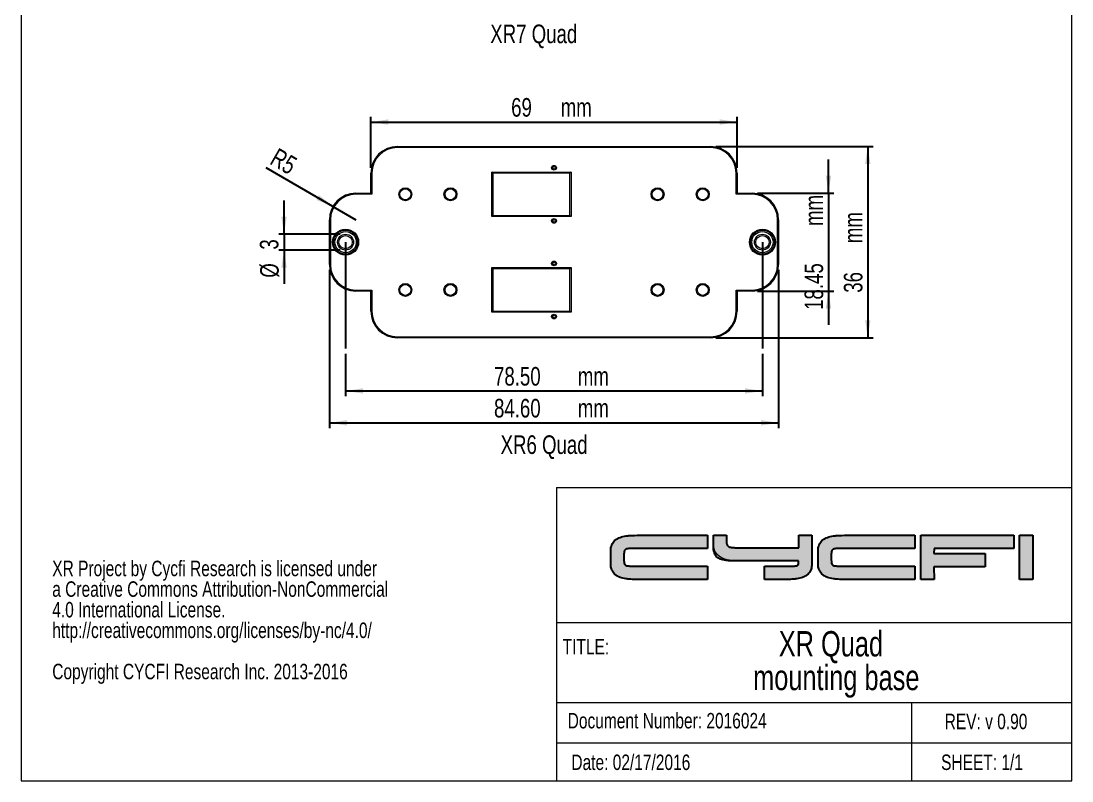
# Model space of a CAD drawing. Header units: millimetres. Extents: x 6 to 204, y 5 to 292.
# Drawn here: x 5.9 to 203.8, y 5.3 to 148.3 of the extents above; entities that cross this region are included whole.
import ezdxf

# ---------------------------------------------------------------- set-up
doc = ezdxf.new("R2010")
doc.units = ezdxf.units.MM
doc.layers.add('LAYER_1', color=179, linetype='Continuous')
doc.layers.add('SLD-0', color=179, linetype='Continuous')
doc.styles.add('SLDTEXTSTYLE0', font='TXT', dxfattribs={"width": 0.75})
doc.dimstyles.new('SLDDIMSTYLE0', dxfattribs={"dimtxt": 3.5, "dimasz": 3.302, "dimexe": 0, "dimexo": 0.0625, "dimgap": 0.875, "dimtad": 1, "dimrnd": 1e-09, "dimzin": 4, "dimdsep": 46, "dimtxsty": 'SLDTEXTSTYLE0', "dimsah": 1, "dimcen": 0.09, "dimadec": 0, "dimazin": 1, "dimtfac": 1, "dimtofl": 0, "dimtmove": 0, "dimatfit": 3, "dimfxl": 1, "dimfrac": 2, "dimtolj": 1, "dimtzin": 12, "dimarcsym": 0})
doc.dimstyles.new('SLDDIMSTYLE1', dxfattribs={"dimtxt": 3.5, "dimasz": 3.302, "dimexe": 0, "dimexo": 0.0625, "dimgap": 0.875, "dimtad": 1, "dimrnd": 1e-09, "dimzin": 12, "dimdsep": 46, "dimtxsty": 'SLDTEXTSTYLE0', "dimsah": 1, "dimcen": 0.09, "dimadec": 0, "dimazin": 3, "dimtfac": 1, "dimtmove": 0, "dimatfit": 0, "dimfxl": 1, "dimfrac": 2, "dimtolj": 1, "dimtzin": 12, "dimarcsym": 0})
doc.dimstyles.new('SLDDIMSTYLE2', dxfattribs={"dimtxt": 3.5, "dimasz": 3.302, "dimexe": 0, "dimexo": 0.0625, "dimgap": 0.875, "dimtad": 1, "dimrnd": 1e-09, "dimzin": 12, "dimdsep": 46, "dimtxsty": 'SLDTEXTSTYLE0', "dimsah": 1, "dimcen": 0, "dimadec": 0, "dimazin": 3, "dimtfac": 1, "dimtofl": 0, "dimtmove": 0, "dimatfit": 3, "dimfxl": 1, "dimfrac": 2, "dimtolj": 1, "dimtzin": 12, "dimarcsym": 0})
doc.dimstyles.new('SLDDIMSTYLE3', dxfattribs={"dimtxt": 3.5, "dimasz": 3.302, "dimexe": 0, "dimexo": 0.0625, "dimgap": 0.875, "dimtad": 1, "dimrnd": 1e-09, "dimzin": 12, "dimdsep": 46, "dimtxsty": 'SLDTEXTSTYLE0', "dimsah": 1, "dimcen": 0.09, "dimadec": 0, "dimazin": 3, "dimtfac": 1, "dimtofl": 0, "dimtmove": 0, "dimatfit": 3, "dimfxl": 1, "dimfrac": 2, "dimtolj": 1, "dimtzin": 12, "dimarcsym": 0})

# ---------------------------------------------------------------- blocks, each defined once
blk = doc.blocks.new('SW_NOTE_0')
at = {"color": 0, "linetype": 'Continuous', "lineweight": 0, "attachment_point": 2, "style": 'SLDTEXTSTYLE0'}
for s, insert, char_height in [('XR Quad', (13.69, 6.14), 4.763), ('mounting base', (14.7, -0.21), 4.7625)]:
    blk.add_mtext(s, dxfattribs=dict(at, insert=insert, char_height=char_height))
blk = doc.blocks.new('SW_NOTE_1')
at = {"color": 0, "linetype": 'Continuous', "lineweight": 0, "char_height": 2.9104, "attachment_point": 1, "style": 'SLDTEXTSTYLE0'}
for s, insert in [('XR Project by Cycfi Research is licensed under', (0, 3.75)), ('a Creative Commons Attribution-NonCommercial', (0, -0.13)), ('4.0 International License.', (0, -4.01)), ('http://creativecommons.org/licenses/by-nc/4.0/', (0, -7.89)), ('Copyright CYCFI Research Inc. 2013-2016', (0, -15.65))]:
    blk.add_mtext(s, dxfattribs=dict(at, insert=insert))
blk = doc.blocks.new('_D_2')
at = {"layer": 'SLD-0'}
for p, q in [((67.02, 85.66), (67.02, 77.65)), ((145.52, 85.66), (145.52, 77.65)), ((67.02, 78.65), (145.52, 78.65))]:
    blk.add_line(p, q, dxfattribs=at)
for points in [[(67.02, 78.65), (70.32, 78.15), (70.32, 79.16)], [(145.52, 78.65), (142.22, 79.16), (142.22, 78.15)]]:
    blk.add_solid(points, dxfattribs=at)
at = {"layer": 'SLD-0', "char_height": 3.5, "attachment_point": 1, "style": 'SLDTEXTSTYLE0'}
for s, insert in [('78.50', (94.97, 83.16, 0.1)), ('mm', (110.76, 83.16, 0.1))]:
    blk.add_mtext(s, dxfattribs=dict(at, insert=insert))
blk = doc.blocks.new('_D_5')
at = {"layer": 'SLD-0'}
for p, q in [((55.43, 108.15), (55.43, 114.5)), ((66.02, 108.15), (54.43, 108.15)), ((55.43, 108.15), (55.43, 105.15)), ((66.02, 105.15), (54.43, 105.15)), ((55.43, 105.15), (55.43, 98.8))]:
    blk.add_line(p, q, dxfattribs=at)
for points in [[(55.43, 108.15), (55.94, 111.46), (54.92, 111.46)], [(55.43, 105.15), (54.92, 101.85), (55.94, 101.85)]]:
    blk.add_solid(points, dxfattribs=at)
at = {"layer": 'SLD-0', "char_height": 3.5, "attachment_point": 1, "rotation": 90, "style": 'SLDTEXTSTYLE0'}
for s, insert in [('3', (50.86, 105.24, -47.85)), ('%%c', (50.92, 99.96, -47.85))]:
    blk.add_mtext(s, dxfattribs=dict(at, insert=insert))
blk = doc.blocks.new('_D_6')
at = {"layer": 'SLD-0'}
for q in [(52.06, 120.64), (68.97, 110.88)]:
    blk.add_line((64.64, 113.38), q, dxfattribs=at)
blk.add_solid([(64.64, 113.38), (62.03, 115.47), (61.53, 114.59)], dxfattribs=at)
at = {"layer": 'SLD-0', "insert": (54.29, 124.51, -47.85), "char_height": 3.5, "attachment_point": 1, "rotation": 330, "style": 'SLDTEXTSTYLE0'}
blk.add_mtext('R5', dxfattribs=at)
blk = doc.blocks.new('_D_12')
at = {"layer": 'SLD-0'}
for p, q in [((157.96, 115.88), (157.96, 122.23)), ((144.57, 115.88), (158.96, 115.88)), ((157.96, 115.88), (157.96, 97.43)), ((144.57, 97.43), (158.96, 97.43)), ((157.96, 97.43), (157.96, 91.08))]:
    blk.add_line(p, q, dxfattribs=at)
for points in [[(157.96, 115.88), (158.47, 119.18), (157.45, 119.18)], [(157.96, 97.43), (157.45, 94.13), (158.47, 94.13)]]:
    blk.add_solid(points, dxfattribs=at)
at = {"layer": 'SLD-0', "char_height": 3.5, "attachment_point": 1, "rotation": 90, "style": 'SLDTEXTSTYLE0'}
for s, insert in [('mm', (153.45, 109.69, -47.85)), ('18.45', (153.45, 93.9, -47.85))]:
    blk.add_mtext(s, dxfattribs=dict(at, insert=insert))
blk = doc.blocks.new('_D_13')
at = {"layer": 'SLD-0'}
for p, q in [((136.77, 124.65), (166.36, 124.65)), ((165.36, 124.65), (165.36, 88.65)), ((136.77, 88.65), (166.36, 88.65))]:
    blk.add_line(p, q, dxfattribs=at)
for points in [[(165.36, 124.65), (164.85, 121.35), (165.87, 121.35)], [(165.36, 88.65), (165.87, 91.96), (164.85, 91.96)]]:
    blk.add_solid(points, dxfattribs=at)
at = {"layer": 'SLD-0', "char_height": 3.5, "attachment_point": 1, "rotation": 90, "style": 'SLDTEXTSTYLE0'}
for s, insert in [('mm', (160.85, 106.46, -47.85)), ('36', (160.85, 97.13, -47.85))]:
    blk.add_mtext(s, dxfattribs=dict(at, insert=insert))
blk = doc.blocks.new('_D_14')
at = {"layer": 'SLD-0'}
for p, q in [((71.77, 120.65), (71.77, 130.25)), ((71.77, 129.25), (140.77, 129.25)), ((140.77, 120.65), (140.77, 130.25))]:
    blk.add_line(p, q, dxfattribs=at)
for points in [[(71.77, 129.25), (75.07, 128.75), (75.07, 129.76)], [(140.77, 129.25), (137.47, 129.76), (137.47, 128.75)]]:
    blk.add_solid(points, dxfattribs=at)
at = {"layer": 'SLD-0', "char_height": 3.5, "attachment_point": 1, "style": 'SLDTEXTSTYLE0'}
for s, insert in [('69', (98.2, 133.77, -47.85)), ('mm', (107.53, 133.77, -47.85))]:
    blk.add_mtext(s, dxfattribs=dict(at, insert=insert))
blk = doc.blocks.new('_D_15')
at = {"layer": 'SLD-0'}
for p, q in [((63.97, 101.43), (63.97, 71.65)), ((148.57, 101.43), (148.57, 71.65)), ((63.97, 72.65), (148.57, 72.65))]:
    blk.add_line(p, q, dxfattribs=at)
for points in [[(63.97, 72.65), (67.27, 72.15), (67.27, 73.16)], [(148.57, 72.65), (145.27, 73.16), (145.27, 72.15)]]:
    blk.add_solid(points, dxfattribs=at)
at = {"layer": 'SLD-0', "char_height": 3.5, "attachment_point": 1, "style": 'SLDTEXTSTYLE0'}
for s, insert in [('84.60', (94.97, 77.16, -47.85)), ('mm', (110.76, 77.16, -47.85))]:
    blk.add_mtext(s, dxfattribs=dict(at, insert=insert))
blk = doc.blocks.new('BLOCK 2')
at = {"layer": 'LAYER_1', "lineweight": 0}
for p, q in [((12.25, -6.33), (25.47, -6.33)), ((25.47, -6.33), (25.47, -8.81)), ((26.62, -6.33), (29.1, -6.33)), ((29.1, -6.33), (29.1, -7.85)), ((42.69, -8.67), (42.69, -6.33)), ((42.69, -6.33), (45.17, -6.33)), ((45.17, -6.33), (45.17, -11.29)), ((51.3, -6.33), (64.52, -6.33)), ((64.52, -6.33), (64.52, -8.81)), ((65.68, -6.33), (83.16, -6.33)), ((65.68, -14.64), (65.68, -6.33)), ((83.16, -6.33), (83.16, -8.81)), ((84.26, -14.64), (84.26, -6.33)), ((84.26, -6.33), (86.74, -6.33)), ((86.74, -6.33), (86.74, -14.64)), ((7.27, -11.64), (7.27, -9.33)), ((25.47, -8.81), (12.25, -8.81)), ((31.24, -8.67), (42.69, -8.67)), ((46.32, -11.64), (46.32, -9.33)), ((64.52, -8.81), (51.3, -8.81)), ((68.16, -8.81), (68.14, -9.77)), ((68.14, -9.77), (77.79, -9.78)), ((83.16, -8.81), (68.16, -8.81)), ((77.79, -9.78), (77.79, -12.25)), ((9.75, -9.97), (9.75, -11)), ((48.8, -9.97), (48.8, -10.65)), ((12.25, -12.16), (25.47, -12.16)), ((25.47, -12.16), (25.47, -14.64)), ((36.26, -14.64), (36.26, -12.16)), ((36.26, -12.16), (40.19, -12.16)), ((51.3, -12.16), (64.52, -12.16)), ((64.52, -12.16), (64.52, -14.64)), ((77.79, -12.25), (68.14, -12.25)), ((68.14, -12.25), (68.16, -14.64)), ((25.47, -14.64), (12.25, -14.64)), ((40.19, -14.64), (36.26, -14.64)), ((64.52, -14.64), (51.3, -14.64)), ((68.16, -14.64), (65.68, -14.64)), ((86.74, -14.64), (84.26, -14.64))]:
    blk.add_line(p, q, dxfattribs=at)
for points, degree in [([(7.27, -9.33), (7.27, -8.77), (7.38, -8.29), (7.6, -7.9)], 3), ([(7.6, -7.9), (7.82, -7.49), (8.16, -7.16), (8.61, -6.92)], 3), ([(8.61, -6.92), (9.02, -6.7), (9.54, -6.55), (10.16, -6.46)], 3), ([(10.16, -6.46), (10.74, -6.37), (11.45, -6.33), (12.25, -6.33)], 3), ([(26.62, -7.82), (26.62, -7.56), (26.62, -6.33)], 2), ([(31.25, -11.15), (28.11, -11.14), (26.62, -10.13), (26.62, -7.82)], 3), ([(29.1, -7.85), (29.1, -8.01), (29.12, -7.86), (29.16, -8.03)], 3), ([(46.32, -9.33), (46.32, -8.77), (46.43, -8.29), (46.64, -7.9)], 3), ([(46.64, -7.9), (46.86, -7.49), (47.2, -7.16), (47.65, -6.92)], 3), ([(47.65, -6.92), (48.07, -6.7), (48.59, -6.55), (49.21, -6.46)], 3), ([(49.21, -6.46), (49.79, -6.37), (50.49, -6.33), (51.3, -6.33)], 3), ([(9.8, -9.47), (9.76, -9.77), (9.75, -9.83), (9.75, -9.97)], 3), ([(10.04, -8.99), (9.89, -9.09), (9.85, -9.23), (9.8, -9.47)], 3), ([(10.67, -8.83), (10.24, -8.88), (10.15, -8.94), (10.04, -8.99)], 3), ([(12.25, -8.81), (11.59, -8.81), (11.05, -8.79), (10.67, -8.83)], 3), ([(29.16, -8.03), (29.2, -8.18), (29.33, -8.32), (29.45, -8.41)], 3), ([(29.45, -8.41), (29.61, -8.53), (29.73, -8.55), (30.02, -8.6)], 3), ([(30.02, -8.6), (30.33, -8.65), (30.74, -8.67), (31.24, -8.67)], 3), ([(48.85, -9.47), (48.81, -9.77), (48.8, -9.83), (48.8, -9.97)], 3), ([(49.09, -8.99), (48.93, -9.09), (48.9, -9.23), (48.85, -9.47)], 3), ([(49.71, -8.83), (49.29, -8.88), (49.19, -8.94), (49.09, -8.99)], 3), ([(51.3, -8.81), (50.64, -8.81), (50.09, -8.79), (49.71, -8.83)], 3), ([(7.6, -13.07), (7.38, -12.68), (7.27, -12.2), (7.27, -11.64)], 3), ([(9.75, -11), (9.75, -11.14), (9.78, -11.3), (9.8, -11.51)], 3), ([(9.8, -11.51), (9.81, -11.51), (9.81, -11.76), (10.03, -11.92)], 3), ([(42.62, -11.15), (34.39, -11.15), (31.25, -11.15)], 2), ([(42.49, -11.93), (42.63, -11.81), (42.6, -11.16), (42.62, -11.15)], 3), ([(45.17, -11.29), (45.17, -11.84), (45.06, -12.68), (44.85, -13.07)], 3), ([(46.64, -13.07), (46.43, -12.68), (46.32, -12.2), (46.32, -11.64)], 3), ([(48.8, -10.65), (48.8, -10.78), (48.82, -11.3), (48.85, -11.51)], 3), ([(48.85, -11.51), (48.85, -11.51), (48.86, -11.76), (49.07, -11.92)], 3), ([(8.61, -14.05), (8.16, -13.81), (7.82, -13.48), (7.6, -13.07)], 3), ([(10.03, -11.92), (10.28, -12.11), (10.4, -12.07), (10.69, -12.1)], 3), ([(10.69, -12.1), (11.07, -12.14), (11.59, -12.16), (12.25, -12.16)], 3), ([(40.19, -12.16), (40.85, -12.16), (41.4, -12.16), (41.78, -12.12)], 3), ([(41.78, -12.12), (42.2, -12.08), (42.36, -12.05), (42.49, -11.93)], 3), ([(44.85, -13.07), (44.63, -13.48), (44.29, -13.81), (43.84, -14.05)], 3), ([(47.65, -14.05), (47.2, -13.81), (46.86, -13.48), (46.64, -13.07)], 3), ([(49.07, -11.92), (49.32, -12.11), (49.45, -12.07), (49.74, -12.1)], 3), ([(49.74, -12.1), (50.12, -12.14), (50.64, -12.16), (51.3, -12.16)], 3), ([(10.16, -14.51), (9.54, -14.43), (9.02, -14.27), (8.61, -14.05)], 3), ([(12.25, -14.64), (11.45, -14.64), (10.74, -14.6), (10.16, -14.51)], 3), ([(42.28, -14.51), (41.7, -14.6), (41, -14.64), (40.19, -14.64)], 3), ([(43.84, -14.05), (43.42, -14.27), (42.9, -14.43), (42.28, -14.51)], 3), ([(49.21, -14.51), (48.59, -14.43), (48.07, -14.27), (47.65, -14.05)], 3), ([(51.3, -14.64), (50.49, -14.64), (49.79, -14.6), (49.21, -14.51)], 3)]:
    blk.add_open_spline(points, degree=degree, dxfattribs=at)

msp = doc.modelspace()

# ---------------------------------------------------------------- hatches: boundary and pattern name
at = {"layer": 'LAYER_1'}
h = msp.add_hatch(color=250, dxfattribs=at)
edge = h.paths.add_edge_path(flags=0)
edge.add_line((135.155, 45.651), (135.155, 43.174))
edge.add_line((135.155, 43.174), (121.937, 43.174))
edge.add_spline(control_points=[(121.937, 43.174), (121.131, 43.174), (120.428, 43.217), (119.846, 43.3), (119.23, 43.389), (118.707, 43.546), (118.293, 43.767), (117.842, 44.007), (117.501, 44.335), (117.28, 44.741), (117.067, 45.133), (116.958, 45.616), (116.958, 46.176)], knot_values=[0, 0, 0, 0, 1, 2, 3, 4, 5, 6, 7, 8, 9, 10, 10, 10, 10], weights=[1, 1, 1, 1, 1, 1, 1, 1, 1, 1, 1, 1, 1], degree=3, periodic=0)
edge.add_line((116.958, 46.176), (116.958, 48.481))
edge.add_spline(control_points=[(116.958, 48.481), (116.958, 49.041), (117.067, 49.524), (117.281, 49.917), (117.501, 50.322), (117.842, 50.65), (118.293, 50.89), (118.707, 51.111), (119.23, 51.268), (119.847, 51.357), (120.43, 51.441), (121.133, 51.483), (121.937, 51.483)], knot_values=[0, 0, 0, 0, 1, 2, 3, 4, 5, 6, 7, 8, 9, 10, 10, 10, 10], weights=[1, 1, 1, 1, 1, 1, 1, 1, 1, 1, 1, 1, 1], degree=3, periodic=0)
edge.add_line((121.937, 51.483), (135.155, 51.483))
edge.add_line((135.155, 51.483), (135.155, 49.006))
edge.add_line((135.155, 49.006), (121.937, 49.006))
edge.add_spline(control_points=[(121.937, 49.006), (121.279, 49.006), (120.732, 49.022), (120.353, 48.979), (119.927, 48.932), (119.831, 48.879), (119.73, 48.82), (119.57, 48.727), (119.536, 48.588), (119.484, 48.345), (119.448, 48.049), (119.436, 47.98), (119.436, 47.842)], knot_values=[0, 0, 0, 0, 1, 2, 3, 4, 5, 6, 7, 8, 9, 10, 10, 10, 10], weights=[1, 1, 1, 1, 1, 1, 1, 1, 1, 1, 1, 1, 1], degree=3, periodic=0)
edge.add_line((119.436, 47.842), (119.436, 46.815))
edge.add_spline(control_points=[(119.436, 46.815), (119.436, 46.677), (119.461, 46.519), (119.486, 46.308), (119.491, 46.301), (119.498, 46.055), (119.711, 45.892), (119.96, 45.701), (120.088, 45.746), (120.374, 45.715), (120.754, 45.674), (121.28, 45.651), (121.937, 45.651)], knot_values=[0, 0, 0, 0, 1, 2, 3, 4, 5, 6, 7, 8, 9, 10, 10, 10, 10], weights=[1, 1, 1, 1, 1, 1, 1, 1, 1, 1, 1, 1, 1], degree=3, periodic=0)
edge.add_line((121.937, 45.651), (135.155, 45.651))
h = msp.add_hatch(color=250, dxfattribs=at)
edge = h.paths.add_edge_path(flags=0)
edge.add_spline(control_points=[(154.855, 46.529), (154.855, 45.97), (154.747, 45.133), (154.533, 44.741), (154.312, 44.334), (153.971, 44.007), (153.521, 43.767), (153.107, 43.546), (152.584, 43.389), (151.967, 43.3), (151.384, 43.216), (150.681, 43.174), (149.877, 43.174)], knot_values=[0, 0, 0, 0, 1, 2, 3, 4, 5, 6, 7, 8, 9, 10, 10, 10, 10], weights=[1, 1, 1, 1, 1, 1, 1, 1, 1, 1, 1, 1, 1], degree=3, periodic=0)
edge.add_line((149.877, 43.174), (145.941, 43.174))
edge.add_line((145.941, 43.174), (145.941, 45.651))
edge.add_line((145.941, 45.651), (149.877, 45.651))
edge.add_spline(control_points=[(149.877, 45.651), (150.534, 45.651), (151.087, 45.649), (151.462, 45.692), (151.883, 45.739), (152.041, 45.763), (152.177, 45.882), (152.315, 46.002), (152.287, 46.65), (152.307, 46.668)], knot_values=[0, 0, 0, 0, 1, 2, 3, 4, 5, 6, 7, 7, 7, 7], weights=[1, 1, 1, 1, 1, 1, 1, 1, 1, 1], degree=3, periodic=0)
edge.add_spline(control_points=[(152.307, 46.668), (144.071, 46.663), (140.933, 46.668), (137.794, 46.672), (136.306, 47.681), (136.306, 49.998), (136.306, 50.259), (136.306, 51.483)], knot_values=[0, 0, 0, 0, 1, 2, 3, 4, 5, 5, 5, 5], weights=[1, 1, 1, 1, 1, 1, 1, 1], degree=3, periodic=0)
edge.add_line((136.306, 51.483), (138.783, 51.483))
edge.add_line((138.783, 51.483), (138.783, 49.968))
edge.add_spline(control_points=[(138.783, 49.968), (138.783, 49.806), (138.805, 49.958), (138.85, 49.787), (138.889, 49.638), (139.011, 49.499), (139.13, 49.408), (139.295, 49.284), (139.42, 49.261), (139.701, 49.218), (140.013, 49.169), (140.423, 49.144), (140.921, 49.144)], knot_values=[0, 0, 0, 0, 1, 2, 3, 4, 5, 6, 7, 8, 9, 10, 10, 10, 10], weights=[1, 1, 1, 1, 1, 1, 1, 1, 1, 1, 1, 1, 1], degree=3, periodic=0)
edge.add_line((140.921, 49.144), (152.378, 49.144))
edge.add_line((152.378, 49.144), (152.378, 51.483))
edge.add_line((152.378, 51.483), (154.855, 51.483))
edge.add_line((154.855, 51.483), (154.855, 46.529))
h = msp.add_hatch(color=250, dxfattribs=at)
edge = h.paths.add_edge_path(flags=0)
edge.add_line((174.202, 45.651), (174.202, 43.174))
edge.add_line((174.202, 43.174), (160.983, 43.174))
edge.add_spline(control_points=[(160.983, 43.174), (160.177, 43.174), (159.474, 43.217), (158.893, 43.3), (158.276, 43.389), (157.753, 43.546), (157.339, 43.767), (156.889, 44.007), (156.548, 44.335), (156.327, 44.741), (156.114, 45.133), (156.005, 45.616), (156.005, 46.176)], knot_values=[0, 0, 0, 0, 1, 2, 3, 4, 5, 6, 7, 8, 9, 10, 10, 10, 10], weights=[1, 1, 1, 1, 1, 1, 1, 1, 1, 1, 1, 1, 1], degree=3, periodic=0)
edge.add_line((156.005, 46.176), (156.005, 48.481))
edge.add_spline(control_points=[(156.005, 48.481), (156.005, 49.041), (156.114, 49.524), (156.327, 49.917), (156.548, 50.322), (156.889, 50.65), (157.339, 50.89), (157.753, 51.111), (158.276, 51.268), (158.894, 51.357), (159.476, 51.441), (160.18, 51.483), (160.983, 51.483)], knot_values=[0, 0, 0, 0, 1, 2, 3, 4, 5, 6, 7, 8, 9, 10, 10, 10, 10], weights=[1, 1, 1, 1, 1, 1, 1, 1, 1, 1, 1, 1, 1], degree=3, periodic=0)
edge.add_line((160.983, 51.483), (174.202, 51.483))
edge.add_line((174.202, 51.483), (174.202, 49.006))
edge.add_line((174.202, 49.006), (160.983, 49.006))
edge.add_spline(control_points=[(160.983, 49.006), (160.325, 49.006), (159.779, 49.022), (159.4, 48.979), (158.973, 48.932), (158.878, 48.879), (158.776, 48.82), (158.617, 48.727), (158.583, 48.588), (158.531, 48.345), (158.495, 48.049), (158.482, 47.98), (158.482, 47.842)], knot_values=[0, 0, 0, 0, 1, 2, 3, 4, 5, 6, 7, 8, 9, 10, 10, 10, 10], weights=[1, 1, 1, 1, 1, 1, 1, 1, 1, 1, 1, 1, 1], degree=3, periodic=0)
edge.add_line((158.482, 47.842), (158.482, 47.167))
edge.add_spline(control_points=[(158.482, 47.167), (158.482, 47.03), (158.507, 46.519), (158.533, 46.308), (158.538, 46.301), (158.545, 46.055), (158.758, 45.892), (159.007, 45.701), (159.135, 45.746), (159.421, 45.715), (159.8, 45.674), (160.326, 45.651), (160.983, 45.651)], knot_values=[0, 0, 0, 0, 1, 2, 3, 4, 5, 6, 7, 8, 9, 10, 10, 10, 10], weights=[1, 1, 1, 1, 1, 1, 1, 1, 1, 1, 1, 1, 1], degree=3, periodic=0)
edge.add_line((160.983, 45.651), (174.202, 45.651))
for points in [[(175.365, 43.174), (175.365, 51.483), (192.843, 51.483), (192.843, 49.006), (177.842, 49.006), (177.821, 48.04), (187.478, 48.033), (187.478, 45.563), (177.821, 45.563), (177.842, 43.174)], [(196.425, 51.483), (196.425, 43.174), (193.948, 43.174), (193.948, 51.483)]]:
    msp.add_hatch(color=250, dxfattribs=at).paths.add_polyline_path(points, flags=0)

# ---------------------------------------------------------------- linework, layer by layer
at = {"color": 7, "linetype": 'Continuous', "lineweight": 0}
for p, q in [((5.891, 292.257), (5.891, 5.257)), ((203.82, 5.257), (203.82, 292.257)), ((106.742, 60.507), (203.82, 60.507)), ((106.742, 60.507), (106.742, 5.257)), ((203.82, 35.033), (106.742, 35.033)), ((106.742, 20.016), (203.82, 20.016)), ((173.663, 12.406), (173.663, 20.016)), ((106.742, 12.406), (203.82, 12.406)), ((173.663, 5.257), (173.663, 12.406)), ((5.891, 5.257), (16.62, 5.257)), ((16.62, 5.257), (203.82, 5.257))]:
    msp.add_line(p, q, dxfattribs=at)
at = {"color": 7, "linetype": 'Continuous', "lineweight": 15}
for p, q in [((76.77, 124.653), (76.77, 124.453)), ((76.77, 124.653), (135.77, 124.653)), ((135.77, 124.453), (76.77, 124.453)), ((135.77, 124.453), (135.77, 124.653)), ((71.77, 115.877), (71.77, 119.653)), ((71.77, 119.653), (71.97, 119.653)), ((71.97, 119.653), (71.97, 115.677)), ((94.57, 119.853), (109.47, 119.853)), ((94.57, 111.453), (94.57, 119.853)), ((109.27, 119.653), (94.77, 119.653)), ((94.77, 119.653), (94.77, 111.653)), ((109.27, 111.653), (109.27, 119.653)), ((109.47, 119.853), (109.47, 111.453)), ((140.57, 115.677), (140.57, 119.653)), ((140.57, 119.653), (140.77, 119.653)), ((140.77, 119.653), (140.77, 115.877)), ((68.97, 115.877), (68.97, 115.677)), ((68.97, 115.877), (71.77, 115.877)), ((71.97, 115.677), (68.97, 115.677)), ((143.57, 115.677), (140.57, 115.677)), ((140.77, 115.877), (143.57, 115.877)), ((143.57, 115.677), (143.57, 115.877)), ((63.97, 102.429), (63.97, 110.877)), ((63.97, 110.877), (64.17, 110.877)), ((64.17, 110.877), (64.17, 102.429)), ((109.47, 111.453), (94.57, 111.453)), ((94.77, 111.653), (109.27, 111.653)), ((148.37, 102.429), (148.37, 110.877)), ((148.37, 110.877), (148.57, 110.877)), ((148.57, 110.877), (148.57, 102.429)), ((63.97, 102.429), (64.17, 102.429)), ((94.57, 101.853), (109.47, 101.853)), ((94.57, 93.453), (94.57, 101.853)), ((109.27, 101.653), (94.77, 101.653)), ((94.77, 101.653), (94.77, 93.653)), ((109.27, 93.653), (109.27, 101.653)), ((109.47, 101.853), (109.47, 93.453)), ((148.37, 102.429), (148.57, 102.429)), ((68.97, 97.629), (71.97, 97.629)), ((68.97, 97.429), (68.97, 97.629)), ((71.77, 97.429), (68.97, 97.429)), ((71.77, 93.653), (71.77, 97.429)), ((71.97, 97.629), (71.97, 93.653)), ((140.57, 97.629), (143.57, 97.629)), ((140.57, 93.653), (140.57, 97.629)), ((140.77, 97.429), (140.77, 93.653)), ((143.57, 97.429), (140.77, 97.429)), ((143.57, 97.629), (143.57, 97.429)), ((71.77, 93.653), (71.97, 93.653)), ((109.47, 93.453), (94.57, 93.453)), ((94.77, 93.653), (109.27, 93.653)), ((140.57, 93.653), (140.77, 93.653)), ((76.77, 88.853), (135.77, 88.853)), ((76.77, 88.653), (76.77, 88.853)), ((135.77, 88.653), (76.77, 88.653)), ((135.77, 88.853), (135.77, 88.653))]:
    msp.add_line(p, q, dxfattribs=at)
at = {"color": 7, "linetype": 'Continuous', "lineweight": 15, "flags": 128}
for points in [[(94.77, 119.653), (94.767, 119.656), (94.758, 119.665), (94.744, 119.68), (94.724, 119.7), (94.699, 119.725), (94.67, 119.753), (94.639, 119.785), (94.605, 119.818), (94.57, 119.853)], [(109.47, 119.853), (109.431, 119.814), (109.394, 119.777), (109.359, 119.742), (109.329, 119.712), (109.304, 119.687), (109.286, 119.668), (109.274, 119.657), (109.27, 119.653)], [(71.77, 115.877), (71.773, 115.874), (71.783, 115.865), (71.797, 115.85), (71.817, 115.83), (71.842, 115.805), (71.87, 115.777), (71.902, 115.745), (71.936, 115.712), (71.97, 115.677)], [(140.57, 115.677), (140.609, 115.716), (140.647, 115.753), (140.682, 115.788), (140.712, 115.818), (140.737, 115.843), (140.755, 115.862), (140.767, 115.873), (140.77, 115.877)], [(94.77, 111.653), (94.767, 111.649), (94.755, 111.638), (94.737, 111.619), (94.712, 111.594), (94.682, 111.564), (94.647, 111.53), (94.609, 111.492), (94.57, 111.453)], [(109.47, 111.453), (109.431, 111.492), (109.394, 111.53), (109.359, 111.564), (109.329, 111.594), (109.304, 111.619), (109.286, 111.638), (109.274, 111.649), (109.27, 111.653)], [(94.77, 101.653), (94.767, 101.656), (94.758, 101.665), (94.744, 101.68), (94.724, 101.7), (94.699, 101.725), (94.67, 101.753), (94.639, 101.785), (94.605, 101.818), (94.57, 101.853)], [(109.47, 101.853), (109.431, 101.814), (109.394, 101.777), (109.359, 101.742), (109.329, 101.712), (109.304, 101.687), (109.286, 101.668), (109.274, 101.657), (109.27, 101.653)], [(71.77, 97.429), (71.774, 97.433), (71.786, 97.445), (71.804, 97.463), (71.829, 97.488), (71.859, 97.518), (71.894, 97.553), (71.931, 97.59), (71.97, 97.629)], [(140.57, 97.629), (140.609, 97.59), (140.647, 97.553), (140.682, 97.518), (140.712, 97.488), (140.737, 97.463), (140.755, 97.445), (140.767, 97.433), (140.77, 97.429)], [(94.77, 93.653), (94.767, 93.649), (94.755, 93.638), (94.737, 93.619), (94.712, 93.594), (94.682, 93.564), (94.647, 93.53), (94.609, 93.492), (94.57, 93.453)], [(109.47, 93.453), (109.431, 93.492), (109.394, 93.53), (109.359, 93.564), (109.329, 93.594), (109.304, 93.619), (109.286, 93.638), (109.274, 93.649), (109.27, 93.653)]]:
    msp.add_lwpolyline(points, dxfattribs=at)
at = {"color": 7, "linetype": 'Continuous', "lineweight": 15}
for centre, radius in [((106.27, 120.653), 0.45), ((106.27, 120.653), 0.25), ((78.27, 115.653), 1.225), ((86.77, 115.653), 1.225), ((125.77, 115.653), 1.225), ((134.27, 115.653), 1.225), ((78.27, 115.653), 1.025), ((86.77, 115.653), 1.025), ((125.77, 115.653), 1.025), ((134.27, 115.653), 1.025), ((106.27, 110.653), 0.45), ((106.27, 110.653), 0.25), ((67.02, 106.653), 2.45), ((67.02, 106.653), 2.25), ((145.52, 106.653), 2.45), ((145.52, 106.653), 2.25), ((67.02, 106.653), 2), ((67.02, 106.653), 1.5), ((67.02, 106.653), 1.25), ((145.52, 106.653), 2), ((145.52, 106.653), 1.5), ((145.52, 106.653), 1.25), ((106.27, 102.653), 0.45), ((106.27, 102.653), 0.25), ((78.27, 97.653), 1.225), ((78.27, 97.653), 1.025), ((86.77, 97.653), 1.225), ((86.77, 97.653), 1.025), ((125.77, 97.653), 1.225), ((125.77, 97.653), 1.025), ((134.27, 97.653), 1.225), ((134.27, 97.653), 1.025), ((106.27, 92.653), 0.45), ((106.27, 92.653), 0.25)]:
    msp.add_circle(centre, radius, dxfattribs=at)
for centre, radius, start, end in [((76.77, 119.653), 5, 90, 180), ((76.77, 119.653), 4.8, 90, 180), ((135.77, 119.653), 5, 0, 90), ((135.77, 119.653), 4.8, 0, 90), ((68.97, 110.877), 5, 90, 180), ((68.97, 110.877), 4.8, 90, 180), ((143.57, 110.877), 5, 0, 90), ((143.57, 110.877), 4.8, 0, 90), ((68.97, 102.429), 5, 180, 270), ((68.97, 102.429), 4.8, 180, 270), ((143.57, 102.429), 4.8, 270, 0), ((143.57, 102.429), 5, 270, 0), ((76.77, 93.653), 5, 180, 270), ((76.77, 93.653), 4.8, 180, 270), ((135.77, 93.653), 4.8, 270, 0), ((135.77, 93.653), 5, 270, 0)]:
    msp.add_arc(centre, radius, start, end, dxfattribs=at)
at = {"layer": 'LAYER_1'}
for p, q in [((121.937, 51.483), (135.155, 51.483)), ((135.155, 51.483), (135.155, 49.006)), ((136.306, 51.483), (138.783, 51.483)), ((138.783, 51.483), (138.783, 49.968)), ((152.378, 49.144), (152.378, 51.483)), ((152.378, 51.483), (154.855, 51.483)), ((154.855, 51.483), (154.855, 46.529)), ((160.983, 51.483), (174.202, 51.483)), ((174.202, 51.483), (174.202, 49.006)), ((175.365, 51.483), (192.843, 51.483)), ((175.365, 43.174), (175.365, 51.483)), ((192.843, 51.483), (192.843, 49.006)), ((193.948, 43.174), (193.948, 51.483)), ((193.948, 51.483), (196.425, 51.483)), ((196.425, 51.483), (196.425, 43.174)), ((116.958, 46.176), (116.958, 48.481)), ((119.436, 47.842), (119.436, 46.815)), ((135.155, 49.006), (121.937, 49.006)), ((140.921, 49.144), (152.378, 49.144)), ((156.005, 46.176), (156.005, 48.481)), ((158.482, 47.842), (158.482, 47.167)), ((174.202, 49.006), (160.983, 49.006)), ((177.842, 49.006), (177.821, 48.04)), ((177.821, 48.04), (187.478, 48.033)), ((192.843, 49.006), (177.842, 49.006)), ((187.478, 48.033), (187.478, 45.563)), ((121.937, 45.651), (135.155, 45.651)), ((135.155, 45.651), (135.155, 43.174)), ((145.941, 43.174), (145.941, 45.651)), ((145.941, 45.651), (149.877, 45.651)), ((160.983, 45.651), (174.202, 45.651)), ((174.202, 45.651), (174.202, 43.174)), ((187.478, 45.563), (177.821, 45.563)), ((177.821, 45.563), (177.842, 43.174)), ((135.155, 43.174), (121.937, 43.174)), ((149.877, 43.174), (145.941, 43.174)), ((174.202, 43.174), (160.983, 43.174)), ((177.842, 43.174), (175.365, 43.174)), ((196.425, 43.174), (193.948, 43.174))]:
    msp.add_line(p, q, dxfattribs=at)
for points in [[(116.958, 48.481), (116.958, 49.041), (117.067, 49.524), (117.281, 49.917), (117.501, 50.322), (117.842, 50.65), (118.293, 50.89), (118.707, 51.111), (119.23, 51.268), (119.847, 51.357), (120.43, 51.441), (121.133, 51.483), (121.937, 51.483)], [(152.307, 46.668), (144.071, 46.663), (140.933, 46.668), (137.794, 46.672), (136.306, 47.681), (136.306, 49.998), (136.306, 50.259), (136.306, 51.483)], [(156.005, 48.481), (156.005, 49.041), (156.114, 49.524), (156.327, 49.917), (156.548, 50.322), (156.889, 50.65), (157.339, 50.89), (157.753, 51.111), (158.276, 51.268), (158.894, 51.357), (159.476, 51.441), (160.18, 51.483), (160.983, 51.483)], [(138.783, 49.968), (138.783, 49.806), (138.805, 49.958), (138.85, 49.787), (138.889, 49.638), (139.011, 49.499), (139.13, 49.408), (139.295, 49.284), (139.42, 49.261), (139.701, 49.218), (140.013, 49.169), (140.423, 49.144), (140.921, 49.144)], [(121.937, 49.006), (121.279, 49.006), (120.732, 49.022), (120.353, 48.979), (119.927, 48.932), (119.831, 48.879), (119.73, 48.82), (119.57, 48.727), (119.536, 48.588), (119.484, 48.345), (119.448, 48.049), (119.436, 47.98), (119.436, 47.842)], [(160.983, 49.006), (160.325, 49.006), (159.779, 49.022), (159.4, 48.979), (158.973, 48.932), (158.878, 48.879), (158.776, 48.82), (158.617, 48.727), (158.583, 48.588), (158.531, 48.345), (158.495, 48.049), (158.482, 47.98), (158.482, 47.842)], [(121.937, 43.174), (121.131, 43.174), (120.428, 43.217), (119.846, 43.3), (119.23, 43.389), (118.707, 43.546), (118.293, 43.767), (117.842, 44.007), (117.501, 44.335), (117.28, 44.741), (117.067, 45.133), (116.958, 45.616), (116.958, 46.176)], [(119.436, 46.815), (119.436, 46.677), (119.461, 46.519), (119.486, 46.308), (119.491, 46.301), (119.498, 46.055), (119.711, 45.892), (119.96, 45.701), (120.088, 45.746), (120.374, 45.715), (120.754, 45.674), (121.28, 45.651), (121.937, 45.651)], [(149.877, 45.651), (150.534, 45.651), (151.087, 45.649), (151.462, 45.692), (151.883, 45.739), (152.041, 45.763), (152.177, 45.882), (152.315, 46.002), (152.287, 46.65), (152.307, 46.668)], [(154.855, 46.529), (154.855, 45.97), (154.747, 45.133), (154.533, 44.741), (154.312, 44.334), (153.971, 44.007), (153.521, 43.767), (153.107, 43.546), (152.584, 43.389), (151.967, 43.3), (151.384, 43.216), (150.681, 43.174), (149.877, 43.174)], [(160.983, 43.174), (160.177, 43.174), (159.474, 43.217), (158.893, 43.3), (158.276, 43.389), (157.753, 43.546), (157.339, 43.767), (156.889, 44.007), (156.548, 44.335), (156.327, 44.741), (156.114, 45.133), (156.005, 45.616), (156.005, 46.176)], [(158.482, 47.167), (158.482, 47.03), (158.507, 46.519), (158.533, 46.308), (158.538, 46.301), (158.545, 46.055), (158.758, 45.892), (159.007, 45.701), (159.135, 45.746), (159.421, 45.715), (159.8, 45.674), (160.326, 45.651), (160.983, 45.651)]]:
    msp.add_open_spline(points, degree=3, dxfattribs=at)
at = {"layer": 'SLD-0'}
for p, q in [((67.02, 106.653), (67.02, 86.662)), ((145.52, 106.653), (145.52, 86.662))]:
    msp.add_line(p, q, dxfattribs=at)

# ---------------------------------------------------------------- block references
at = {"color": 7, "linetype": 'Continuous'}
msp.add_blockref('BLOCK 2', (109.685, 57.814), dxfattribs=at)
at = {"color": 7, "linetype": 'Continuous', "lineweight": 0}
for name, p in [('SW_NOTE_1', (11.774, 42.956)), ('SW_NOTE_0', (144.732, 27.317))]:
    msp.add_blockref(name, p, dxfattribs=at)

# ---------------------------------------------------------------- texts
at = {"color": 7, "linetype": 'Continuous', "lineweight": 0, "attachment_point": 1, "style": 'SLDTEXTSTYLE0'}
for s, insert, char_height in [('TITLE:', (107.898, 31.973), 2.9104), ('Document Number: 2016024', (108.846, 18.06), 2.91042), ('REV: v 0.90', (179.844, 17.909), 2.91042), ('Date: 02/17/2016', (109.542, 10.229), 2.91042), ('SHEET: 1/1', (179.171, 10.229), 2.9104)]:
    msp.add_mtext(s, dxfattribs=dict(at, insert=insert, char_height=char_height))
at = {"layer": 'SLD-0', "char_height": 3.5, "attachment_point": 1, "style": 'SLDTEXTSTYLE0'}
for s, insert in [('XR7 Quad', (94.26, 147.6)), ('XR6 Quad', (96.21, 70.295))]:
    msp.add_mtext(s, dxfattribs=dict(at, insert=insert))

# ---------------------------------------------------------------- dimensions: what is measured, and where the dimension line sits
at = {"layer": 'SLD-0'}
for base, p1, p2, dimstyle, picture, middle in [((140.77, 129.254), (71.77, 119.653), (140.77, 119.653), 'SLDDIMSTYLE3', '_D_14', (107.231, 129.254)), ((148.57, 72.653), (63.97, 102.429), (148.57, 102.429), 'SLDDIMSTYLE0', '_D_15', (107.231, 72.653)), ((145.52, 78.653), (67.02, 86.662), (145.52, 86.662), 'SLDDIMSTYLE0', '_D_2', (107.231, 78.653))]:
    dim = msp.add_linear_dim(base=base, p1=p1, p2=p2, text='<> mm', dimstyle=dimstyle, dxfattribs=at)
    dim.commit()
    dim.dimension.update_dxf_attribs({"geometry": picture, "text_midpoint": middle, "dimtype": 160})
dim = msp.add_radius_dim(center=(68.97, 110.877), mpoint=(64.64, 113.377), dimstyle='SLDDIMSTYLE2', dxfattribs=at)
dim.commit()
dim.dimension.update_dxf_attribs({"geometry": '_D_6', "text_midpoint": (55.429, 118.695), "dimtype": 164})
for base, p1, p2, text, dimstyle, picture, middle in [((165.357, 88.653), (135.77, 124.653), (135.77, 88.653), '<> mm', 'SLDDIMSTYLE3', '_D_13', (165.357, 106.161)), ((157.961, 97.429), (143.57, 115.877), (143.57, 97.429), '<> mm', 'SLDDIMSTYLE1', '_D_12', (157.961, 106.161)), ((55.429, 105.153), (67.02, 108.153), (67.02, 105.153), '%%c<>', 'SLDDIMSTYLE1', '_D_5', (55.429, 105.318))]:
    dim = msp.add_linear_dim(base=base, p1=p1, p2=p2, angle=90, text=text, dimstyle=dimstyle, dxfattribs=at)
    dim.commit()
    dim.dimension.update_dxf_attribs({"geometry": picture, "text_midpoint": middle, "dimtype": 160})

doc.saveas('drawing.dxf')
